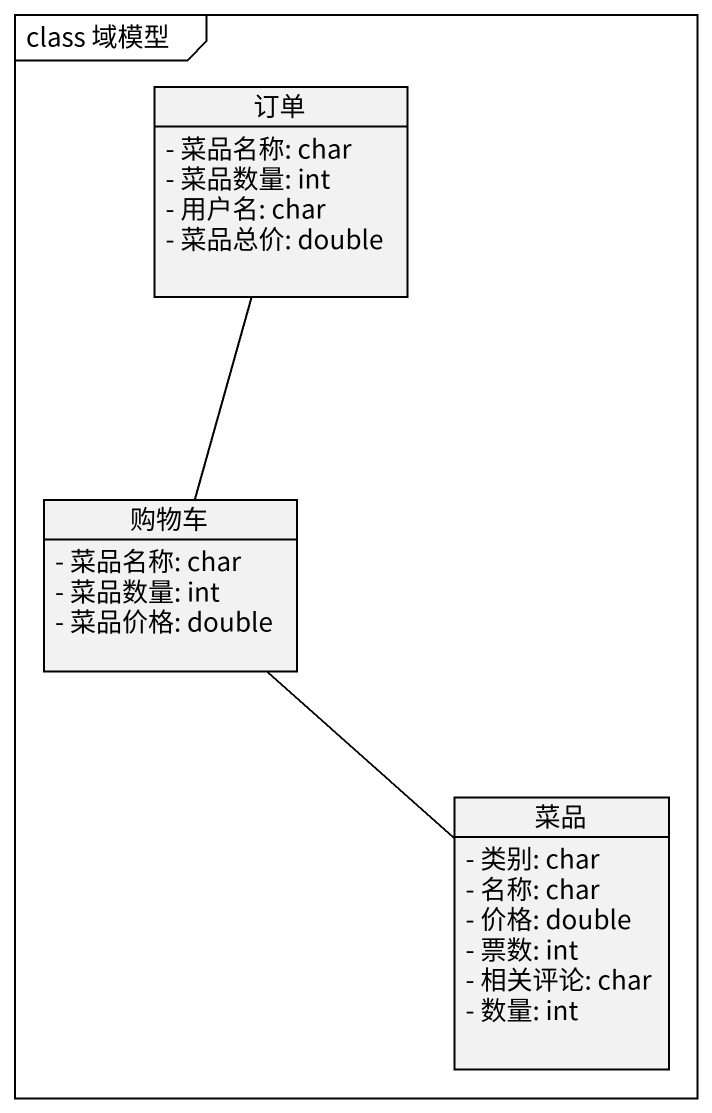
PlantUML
@startuml
mainframe class 域模型
hide circle
hide empty members
skinparam classAttributeIconSize 0
class 订单 {
  - 菜品名称: char
  - 菜品数量: int
  - 用户名: char
  - 菜品总价: double
}
class 购物车 {
  - 菜品名称: char
  - 菜品数量: int
  - 菜品价格: double
}
class 菜品 {
  - 类别: char
  - 名称: char
  - 价格: double
  - 票数: int
  - 相关评论: char
  - 数量: int
}
订单 -- 购物车
购物车 -- 菜品
@enduml
